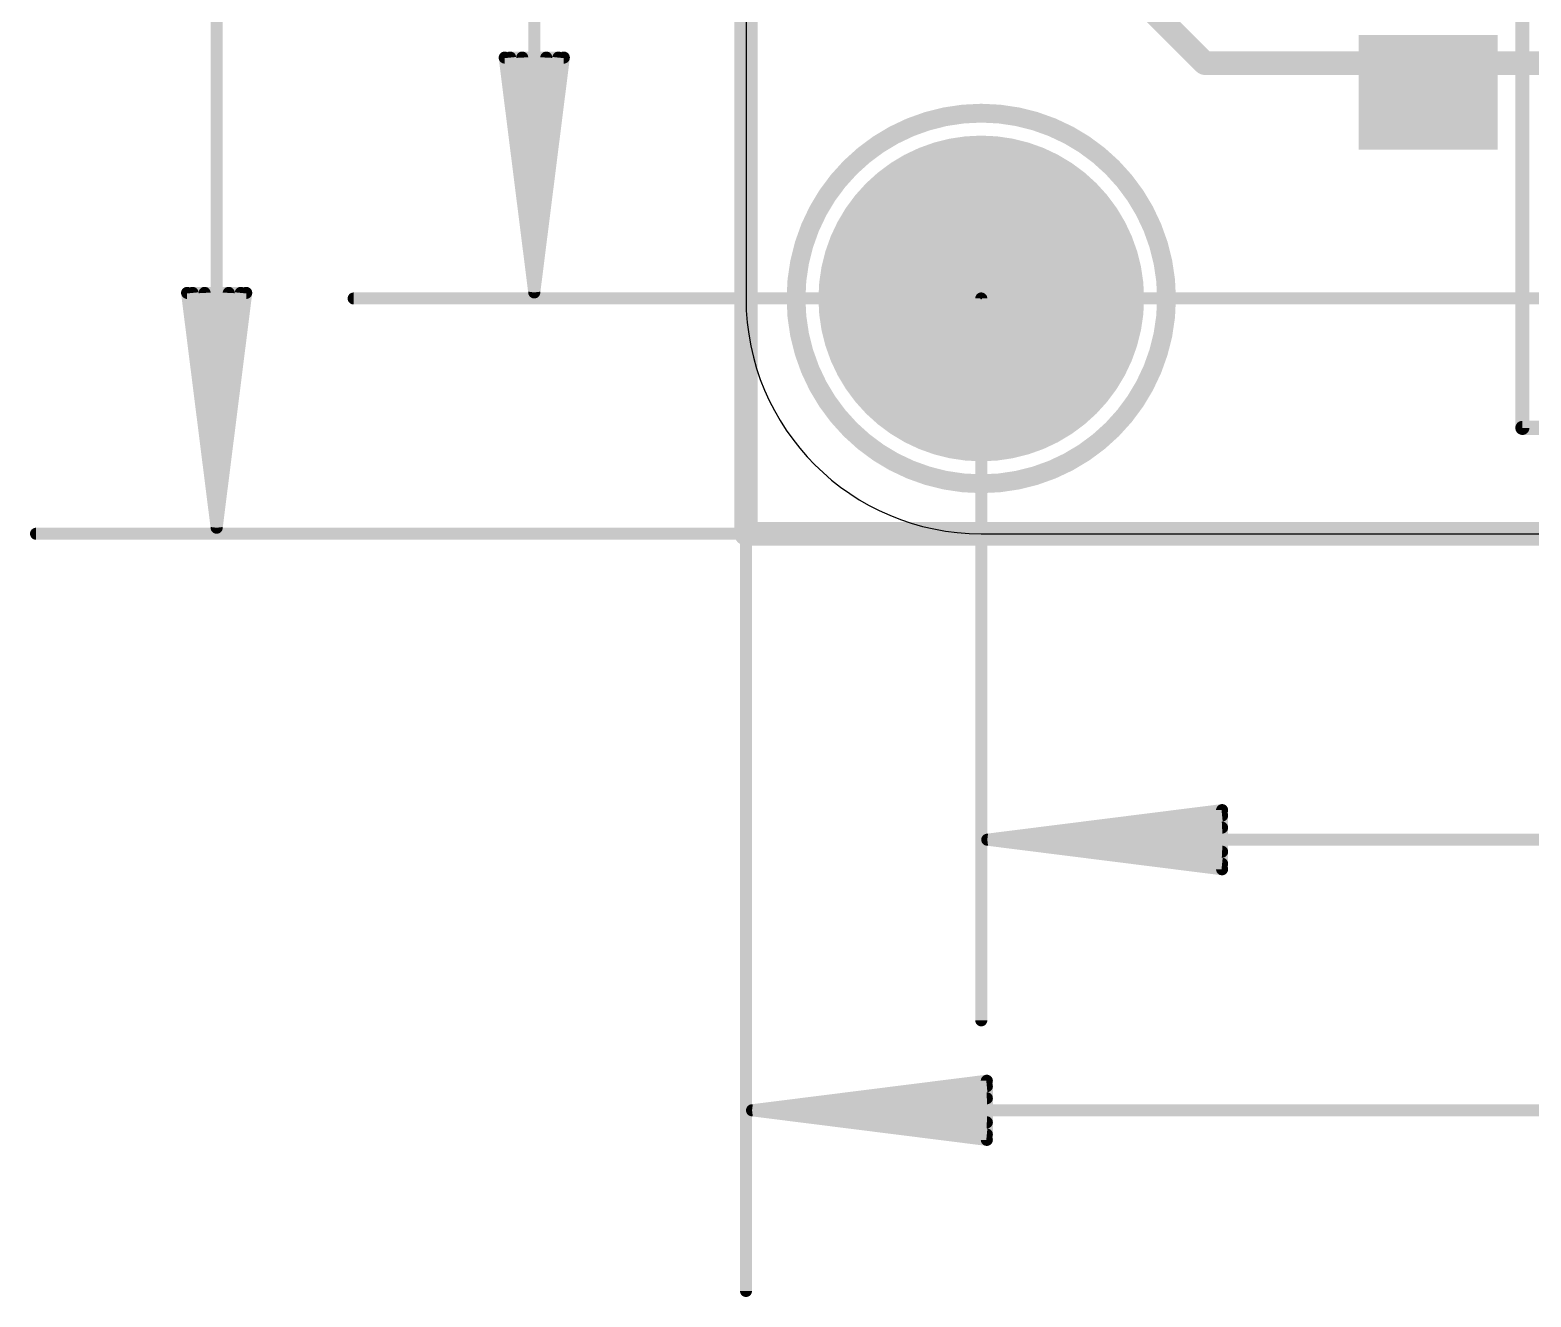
# Model space of a CAD drawing. Extents: x -8.1 to 51, y -8.2 to 25.5.
# Drawn here: x -7.73 to 8.47, y -8.24 to 5.44 of the extents above; entities that cross this region are included whole.
import ezdxf

# ---------------------------------------------------------------- set-up
doc = ezdxf.new("R2010")
doc.units = 0
for name, color, linetype in [('1', 12, 'CONTINUOUS'), ('16', 5, 'CONTINUOUS'), ('17', 110, 'CONTINUOUS'), ('20', 53, 'CONTINUOUS'), ('21', 40, 'CONTINUOUS'), ('23', 40, 'CONTINUOUS'), ('47', 253, 'CONTINUOUS')]:
    doc.layers.add(name, color=color, linetype=linetype)

# ---------------------------------------------------------------- blocks, each defined once
blk = doc.blocks.new('RECT')
blk.add_solid([(-0.5, -0.5), (0.5, -0.5), (-0.5, 0.5), (0.5, 0.5)])
blk = doc.blocks.new('ROUNDP')
at = {"const_width": 0.5}
blk.add_lwpolyline([(0, -0.25, 1), (0, 0.25, 1), (0, -0.25)], format="xyb", dxfattribs=at)

msp = doc.modelspace()

# ---------------------------------------------------------------- linework, layer by layer
at = {"layer": '1', "const_width": 0.254}
for points in [[(0, 25.4), (0, 0)], [(0, 0), (50.8, 0)]]:
    msp.add_lwpolyline(points, dxfattribs=at)
at = {"layer": '1', "const_width": 0.127}
for points in [[(0, 0.0635, 1), (0, -0.0635)], [(-0.0635, 0, 1), (0.0635, 0)]]:
    msp.add_lwpolyline(points, format="xyb", dxfattribs=at)
at = {"layer": '16', "const_width": 0.254}
for points in [[(0, 25.4), (0, 0)], [(4.953, 5.08), (3.556, 6.477)], [(18.542, 5.08), (4.953, 5.08)], [(0, 0), (50.8, 0)]]:
    msp.add_lwpolyline(points, dxfattribs=at)
at = {"layer": '16', "const_width": 0.127}
for points in [[(4.953, 5.1435, 1), (4.953, 5.0165)], [(4.9081, 5.0351, 1), (4.9979, 5.1249)], [(0, 0.0635, 1), (0, -0.0635)], [(-0.0635, 0, 1), (0.0635, 0)]]:
    msp.add_lwpolyline(points, format="xyb", dxfattribs=at)
at = {"layer": '20'}
for p, q in [((0, 22.86), (0, 2.54)), ((2.54, 0), (48.26, 0))]:
    msp.add_line(p, q, dxfattribs=at)
msp.add_arc((2.54, 2.54), 2.54, 180, 270, dxfattribs=at)
at = {"layer": '21', "const_width": 0.1524}
for points in [[(8.382, 1.143), (8.382, 24.143)], [(43.382, 1.143), (8.382, 1.143)]]:
    msp.add_lwpolyline(points, dxfattribs=at)
at = {"layer": '21'}
for points, const_width in [([(2.54, 0.54, 1), (2.54, 4.54, 1), (2.54, 0.54)], 0.2032), ([(8.382, 1.1811, 1), (8.382, 1.1049)], 0.0762), ([(8.3439, 1.143, 1), (8.4201, 1.143)], 0.0762)]:
    msp.add_lwpolyline(points, format="xyb", dxfattribs=dict(at, const_width=const_width))
at = {"layer": '23'}
msp.add_point((2.54, 2.54), dxfattribs=at)
at = {"layer": '47', "const_width": 0.13}
for points in [[(-5.715, 0.065), (-5.715, 25.335)], [(-2.286, 2.605), (-2.286, 22.795)], [(0, 6.223), (0, -8.173)], [(-2.286, 2.605), (-2.6052, 5.14)], [(-2.6052, 5.14), (-1.9668, 5.14)], [(-2.286, 2.605), (-2.546, 5.14)], [(-2.286, 2.605), (-2.416, 5.14)], [(-1.9668, 5.14), (-2.286, 2.605)], [(-2.156, 5.14), (-2.286, 2.605)], [(-2.026, 5.14), (-2.286, 2.605)], [(-5.715, 0.065), (-6.0342, 2.6)], [(-6.0342, 2.6), (-5.3958, 2.6)], [(-5.715, 0.065), (-5.975, 2.6)], [(-5.715, 0.065), (-5.845, 2.6)], [(-5.3958, 2.6), (-5.715, 0.065)], [(-5.585, 2.6), (-5.715, 0.065)], [(-5.455, 2.6), (-5.715, 0.065)], [(12.7, 2.54), (-4.236, 2.54)], [(2.54, 2.54), (2.54, -5.252)], [(13.208, 0), (-7.665, 0)], [(2.605, -3.302), (5.14, -2.9828)], [(2.605, -3.302), (5.14, -3.042)], [(5.14, -2.9828), (5.14, -3.6212)], [(2.605, -3.302), (5.14, -3.172)], [(48.195, -3.302), (2.605, -3.302)], [(5.14, -3.6212), (2.605, -3.302)], [(5.14, -3.432), (2.605, -3.302)], [(5.14, -3.562), (2.605, -3.302)], [(0.065, -6.223), (2.6, -5.9038)], [(0.065, -6.223), (2.6, -5.963)], [(2.6, -5.9038), (2.6, -6.5422)], [(0.065, -6.223), (2.6, -6.093)], [(50.735, -6.223), (0.065, -6.223)], [(2.6, -6.5422), (0.065, -6.223)], [(2.6, -6.353), (0.065, -6.223)], [(2.6, -6.483), (0.065, -6.223)]]:
    msp.add_lwpolyline(points, dxfattribs=at)
at = {"layer": '47', "const_width": 0.065}
for points in [[(-2.573, 5.1441, 1), (-2.6375, 5.1359)], [(-2.6052, 5.1725, 1), (-2.6052, 5.1075)], [(-2.5137, 5.1433, 1), (-2.5783, 5.1367)], [(-2.3835, 5.1417, 1), (-2.4485, 5.1383)], [(-2.1235, 5.1383, 1), (-2.1885, 5.1417)], [(-1.9937, 5.1367, 1), (-2.0583, 5.1433)], [(-1.9345, 5.1359, 1), (-1.999, 5.1441)], [(-1.9668, 5.1075, 1), (-1.9668, 5.1725)], [(-6.002, 2.6041, 1), (-6.0665, 2.5959)], [(-6.0342, 2.6325, 1), (-6.0342, 2.5675)], [(-5.9427, 2.6033, 1), (-6.0073, 2.5967)], [(-5.8125, 2.6017, 1), (-5.8775, 2.5983)], [(-5.5525, 2.5983, 1), (-5.6175, 2.6017)], [(-5.4227, 2.5967, 1), (-5.4873, 2.6033)], [(-5.3635, 2.5959, 1), (-5.428, 2.6041)], [(-5.3958, 2.5675, 1), (-5.3958, 2.6325)], [(-4.236, 2.5725, 1), (-4.236, 2.5075)], [(-2.3182, 2.6091, 1), (-2.2538, 2.6009)], [(-2.3183, 2.6083, 1), (-2.2537, 2.6017)], [(-2.3185, 2.6033, 1), (-2.2535, 2.6067)], [(-2.3185, 2.6067, 1), (-2.2535, 2.6033)], [(-2.3185, 2.605, 1), (-2.2535, 2.605)], [(-2.3183, 2.6017, 1), (-2.2537, 2.6083)], [(-2.3182, 2.6009, 1), (-2.2538, 2.6091)], [(2.5725, 2.54, 1), (2.5075, 2.54)], [(-7.665, 0.0325, 1), (-7.665, -0.0325)], [(-5.7472, 0.0691, 1), (-5.6828, 0.0609)], [(-5.7473, 0.0683, 1), (-5.6827, 0.0617)], [(-5.7475, 0.0633, 1), (-5.6825, 0.0667)], [(-5.7475, 0.0667, 1), (-5.6825, 0.0633)], [(-5.7475, 0.065, 1), (-5.6825, 0.065)], [(-5.7473, 0.0617, 1), (-5.6827, 0.0683)], [(-5.7472, 0.0609, 1), (-5.6828, 0.0691)], [(5.1725, -2.9828, 1), (5.1075, -2.9828)], [(5.1441, -3.015, 1), (5.1359, -2.9505)], [(5.1433, -3.0743, 1), (5.1367, -3.0097)], [(2.605, -3.2695, 1), (2.605, -3.3345)], [(2.6091, -3.2698, 1), (2.6009, -3.3342)], [(2.6033, -3.2695, 1), (2.6067, -3.3345)], [(2.6067, -3.2695, 1), (2.6033, -3.3345)], [(2.6083, -3.2697, 1), (2.6017, -3.3343)], [(2.6017, -3.2697, 1), (2.6083, -3.3343)], [(2.6009, -3.2698, 1), (2.6091, -3.3342)], [(5.1417, -3.2045, 1), (5.1383, -3.1395)], [(5.1383, -3.4645, 1), (5.1417, -3.3995)], [(5.1359, -3.6535, 1), (5.1441, -3.589)], [(5.1367, -3.5943, 1), (5.1433, -3.5297)], [(5.1075, -3.6212, 1), (5.1725, -3.6212)], [(2.5075, -5.252, 1), (2.5725, -5.252)], [(2.6325, -5.9038, 1), (2.5675, -5.9038)], [(2.6041, -5.936, 1), (2.5959, -5.8715)], [(2.6033, -5.9953, 1), (2.5967, -5.9307)], [(2.6017, -6.1255, 1), (2.5983, -6.0605)], [(0.065, -6.1905, 1), (0.065, -6.2555)], [(0.0691, -6.1908, 1), (0.0609, -6.2552)], [(0.0633, -6.1905, 1), (0.0667, -6.2555)], [(0.0667, -6.1905, 1), (0.0633, -6.2555)], [(0.0683, -6.1907, 1), (0.0617, -6.2553)], [(0.0617, -6.1907, 1), (0.0683, -6.2553)], [(0.0609, -6.1908, 1), (0.0691, -6.2552)], [(2.5983, -6.3855, 1), (2.6017, -6.3205)], [(2.5959, -6.5745, 1), (2.6041, -6.51)], [(2.5967, -6.5153, 1), (2.6033, -6.4507)], [(2.5675, -6.5422, 1), (2.6325, -6.5422)], [(-0.0325, -8.173, 1), (0.0325, -8.173)]]:
    msp.add_lwpolyline(points, format="xyb", dxfattribs=at)

# ---------------------------------------------------------------- block references
at = {"layer": '1', "xscale": 1.24, "yscale": 1.5, "rotation": 270}
msp.add_blockref('RECT', (7.366, 4.765), dxfattribs=at)
at = {"layer": '17', "xscale": 3.516, "yscale": 3.516}
msp.add_blockref('ROUNDP', (2.54, 2.54), dxfattribs=at)
msp.add_blockref('ROUNDP', (2.54, 2.54), dxfattribs=at)

doc.saveas('drawing.dxf')
